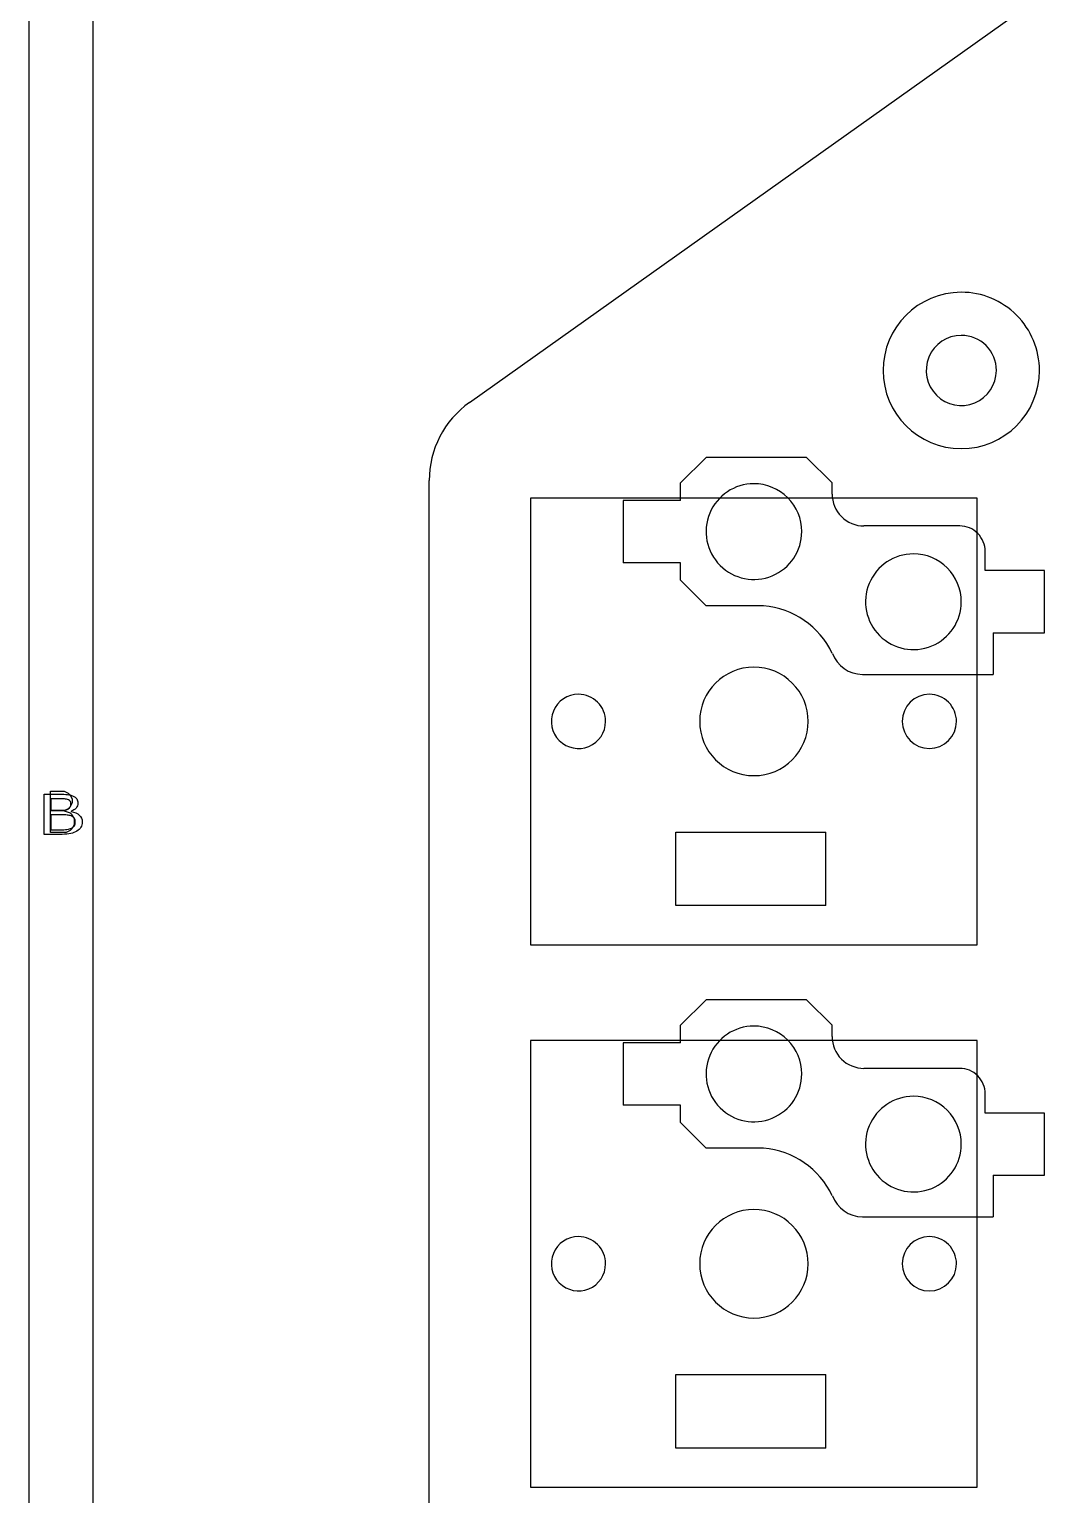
# Model space of a CAD drawing. Header units: millimetres. Extents: x 0 to 277, y 107 to 297.
# Drawn here: x 0.07 to 32.41, y 200.58 to 246.51 of the extents above; entities that cross this region are included whole.
import ezdxf

# ---------------------------------------------------------------- set-up
doc = ezdxf.new("R2010")
doc.units = ezdxf.units.MM
doc.layers.add('Layer_1', color=7, linetype='CONTINUOUS')

msp = doc.modelspace()

# ---------------------------------------------------------------- linework, layer by layer
at = {"layer": 'Layer_1', "color": 7}
for points in [[(0.075, 296.925), (277.0772, 296.925), (277.0772, 106.9178), (0.075, 106.9178)], [(0.075, 296.925), (277.0772, 296.925), (277.0772, 106.9178), (0.075, 106.9178)], [(0.075, 296.925), (277.0772, 296.925), (277.0772, 106.9178), (0.075, 106.9178)], [(2.075, 294.925), (275.0772, 294.925), (275.0772, 108.9178), (2.075, 108.9178)], [(2.075, 294.925), (275.0772, 294.925), (275.0772, 108.9178), (2.075, 108.9178)], [(2.075, 294.925), (275.0772, 294.925), (275.0772, 108.9178), (2.075, 108.9178)], [(29.289401, 238.265602)], [(29.289401, 236.915602)], [(29.289401, 236.915602)], [(29.289401, 236.915602)], [(22.789401, 232.265599)], [(22.789401, 232.265599)], [(22.789401, 232.265599)], [(15.7894, 217.8156), (29.7894, 217.8156), (29.7894, 231.8156), (15.7894, 231.8156)], [(27.789401, 230.065602)], [(27.789401, 230.065602)], [(27.789401, 230.065602)], [(22.789401, 226.515602)], [(22.789401, 226.515602)], [(22.789401, 226.515602)], [(17.289399, 225.665602)], [(17.289399, 225.665602)], [(17.289399, 225.665602)], [(28.289401, 225.665602)], [(28.289401, 225.665602)], [(28.289401, 225.665602)], [(1.380638, 222.230479)], [(1.380638, 222.230479)], [(1.380638, 222.230479)], [(1.515419, 221.655874)], [(1.515419, 221.655874)], [(1.515419, 221.655874)], [(1.734043, 221.662582)], [(1.734043, 221.662582)], [(1.734043, 221.662582)], [(22.789401, 215.265599)], [(22.789401, 215.265599)], [(22.789401, 215.265599)], [(15.7894, 200.8156), (29.7894, 200.8156), (29.7894, 214.8156), (15.7894, 214.8156)], [(27.789401, 213.065602)], [(27.789401, 213.065602)], [(27.789401, 213.065602)], [(22.789401, 209.515602)], [(22.789401, 209.515602)], [(22.789401, 209.515602)], [(17.289399, 208.665602)], [(17.289399, 208.665602)], [(17.289399, 208.665602)], [(28.289401, 208.665602)], [(28.289401, 208.665602)], [(28.289401, 208.665602)]]:
    msp.add_lwpolyline(points, close=True, dxfattribs=at)
for points in [[(13.8738, 234.8111), (31.382, 247.2511)], [(21.2894, 233.0906), (20.4894, 232.2906)], [(24.4394, 233.0906), (21.2894, 233.0906)], [(24.4394, 233.0906), (25.2394, 232.2906)], [(12.6114, 183.3901), (12.6114, 232.3655)], [(20.4894, 231.7406), (20.4894, 232.2906)], [(25.2394, 231.9406), (25.2394, 232.2906)], [(18.6854, 231.7406), (18.6854, 229.7906)], [(20.4894, 231.7406), (18.6854, 231.7406)], [(29.2394, 230.9406), (26.2394, 230.9406)], [(30.0394, 229.5406), (30.0394, 230.1406)], [(20.4894, 229.7906), (18.6854, 229.7906)], [(20.4894, 229.2406), (20.4894, 229.7906)], [(20.4894, 229.2406), (21.2894, 228.4406)], [(31.8934, 229.5406), (30.0394, 229.5406)], [(31.8934, 227.5906), (31.8934, 229.5406)], [(23.0894, 228.4406), (21.2894, 228.4406)], [(30.2934, 227.5906), (30.2934, 226.9906)], [(30.2934, 227.5906), (31.8934, 227.5906)], [(30.2934, 226.9906), (30.2934, 226.2906)], [(26.1894, 226.2906), (30.2934, 226.2906)], [(1.102595, 221.274992), (0.542253, 221.274992), (0.542253, 222.53519), (1.010265, 222.53519)], [(1.102595, 221.274992), (0.542253, 221.274992), (0.542253, 222.53519), (1.010265, 222.53519)], [(1.102595, 221.274992), (0.542253, 221.274992), (0.542253, 222.53519), (1.010265, 222.53519)], [(1.1679, 222.0123), (1.3536, 221.9504), (1.4155, 221.8885), (1.4774, 221.7647), (1.4774, 221.579), (1.4155, 221.4552), (1.3536, 221.3933), (1.2298, 221.3314), (0.7345, 221.3314), (0.7345, 222.6314), (1.1679, 222.6314), (1.2917, 222.5695), (1.3536, 222.5076), (1.4155, 222.3838), (1.4155, 222.26), (1.3536, 222.1362), (1.2917, 222.0743), (1.1679, 222.0123), (0.7345, 222.0123)], [(1.1679, 222.0123), (1.3536, 221.9504), (1.4155, 221.8885), (1.4774, 221.7647), (1.4774, 221.579), (1.4155, 221.4552), (1.3536, 221.3933), (1.2298, 221.3314), (0.7345, 221.3314), (0.7345, 222.6314), (1.1679, 222.6314), (1.2917, 222.5695), (1.3536, 222.5076), (1.4155, 222.3838), (1.4155, 222.26), (1.3536, 222.1362), (1.2917, 222.0743), (1.1679, 222.0123), (0.7345, 222.0123)], [(1.1679, 222.0123), (1.3536, 221.9504), (1.4155, 221.8885), (1.4774, 221.7647), (1.4774, 221.579), (1.4155, 221.4552), (1.3536, 221.3933), (1.2298, 221.3314), (0.7345, 221.3314), (0.7345, 222.6314), (1.1679, 222.6314), (1.2917, 222.5695), (1.3536, 222.5076), (1.4155, 222.3838), (1.4155, 222.26), (1.3536, 222.1362), (1.2917, 222.0743), (1.1679, 222.0123), (0.7345, 222.0123)], [(1.00284, 222.392144), (0.752384, 222.392144), (0.752384, 222.028219), (1.024065, 222.028219)], [(1.00284, 222.392144), (0.752384, 222.392144), (0.752384, 222.028219), (1.024065, 222.028219)], [(1.00284, 222.392144), (0.752384, 222.392144), (0.752384, 222.028219), (1.024065, 222.028219)], [(1.082433, 221.886927), (0.752383, 221.886927), (0.752383, 221.418056), (1.030431, 221.418056)], [(1.082433, 221.886927), (0.752383, 221.886927), (0.752383, 221.418056), (1.030431, 221.418056)], [(1.082433, 221.886927), (0.752383, 221.886927), (0.752383, 221.418056), (1.030431, 221.418056)], [(1.389135, 221.998608), (1.389135, 221.991808)], [(1.389135, 221.998608), (1.389135, 221.991808)], [(1.389135, 221.998608), (1.389135, 221.991808)], [(20.3394, 221.3406), (25.0394, 221.3406)], [(20.3394, 219.0406), (20.3394, 221.3406)], [(25.0394, 219.0406), (25.0394, 221.3406)], [(25.0394, 219.0406), (20.3394, 219.0406)], [(21.2894, 216.0906), (20.4894, 215.2906)], [(24.4394, 216.0906), (21.2894, 216.0906)], [(24.4394, 216.0906), (25.2394, 215.2906)], [(20.4894, 214.7406), (20.4894, 215.2906)], [(25.2394, 214.9406), (25.2394, 215.2906)], [(18.6854, 214.7406), (18.6854, 212.7906)], [(20.4894, 214.7406), (18.6854, 214.7406)], [(29.2394, 213.9406), (26.2394, 213.9406)], [(30.0394, 212.5406), (30.0394, 213.1406)], [(20.4894, 212.7906), (18.6854, 212.7906)], [(20.4894, 212.2406), (20.4894, 212.7906)], [(20.4894, 212.2406), (21.2894, 211.4406)], [(31.8934, 212.5406), (30.0394, 212.5406)], [(31.8934, 210.5906), (31.8934, 212.5406)], [(23.0894, 211.4406), (21.2894, 211.4406)], [(30.2934, 210.5906), (30.2934, 209.9906)], [(30.2934, 210.5906), (31.8934, 210.5906)], [(30.2934, 209.9906), (30.2934, 209.2906)], [(26.1894, 209.2906), (30.2934, 209.2906)], [(20.3394, 204.3406), (25.0394, 204.3406)], [(20.3394, 202.0406), (20.3394, 204.3406)], [(25.0394, 202.0406), (25.0394, 204.3406)], [(25.0394, 202.0406), (20.3394, 202.0406)]]:
    msp.add_lwpolyline(points, dxfattribs=at)
for points in [[(29.289401, 238.265602), (27.936303, 238.265602), (26.839401, 237.1687), (26.839401, 235.815602)], [(31.021813, 237.548014), (30.562348, 238.007478), (29.939181, 238.265602), (29.289401, 238.265602)], [(31.739401, 235.815602), (31.739401, 236.465382), (31.481277, 237.088549), (31.021813, 237.548014)], [(29.289401, 236.915602), (28.844493, 236.915602), (28.443393, 236.647596), (28.273134, 236.236554)], [(29.289401, 236.915602), (28.844493, 236.915602), (28.443393, 236.647596), (28.273134, 236.236554)], [(29.289401, 236.915602), (28.844493, 236.915602), (28.443393, 236.647596), (28.273134, 236.236554)], [(30.067218, 236.593419), (29.860928, 236.799709), (29.581139, 236.915602), (29.289401, 236.915602)], [(30.067218, 236.593419), (29.860928, 236.799709), (29.581139, 236.915602), (29.289401, 236.915602)], [(30.067218, 236.593419), (29.860928, 236.799709), (29.581139, 236.915602), (29.289401, 236.915602)], [(30.389401, 235.815602), (30.389401, 236.10734), (30.273508, 236.387129), (30.067218, 236.593419)], [(30.389401, 235.815602), (30.389401, 236.10734), (30.273508, 236.387129), (30.067218, 236.593419)], [(30.389401, 235.815602), (30.389401, 236.10734), (30.273508, 236.387129), (30.067218, 236.593419)], [(28.273134, 236.236554), (28.102874, 235.825512), (28.196986, 235.352382), (28.511584, 235.037785)], [(28.273134, 236.236554), (28.102874, 235.825512), (28.196986, 235.352382), (28.511584, 235.037785)], [(28.273134, 236.236554), (28.102874, 235.825512), (28.196986, 235.352382), (28.511584, 235.037785)], [(26.839401, 235.815602), (26.839401, 234.462504), (27.936303, 233.365602), (29.289401, 233.365602)], [(29.289401, 233.365602), (30.642499, 233.365602), (31.739401, 234.462504), (31.739401, 235.815602)], [(29.710353, 234.799335), (30.121395, 234.969594), (30.389401, 235.370694), (30.389401, 235.815602)], [(29.710353, 234.799335), (30.121395, 234.969594), (30.389401, 235.370694), (30.389401, 235.815602)], [(29.710353, 234.799335), (30.121395, 234.969594), (30.389401, 235.370694), (30.389401, 235.815602)], [(13.8738, 234.8111), (13.081832, 234.248397), (12.611386, 233.337018), (12.6114, 232.3655)], [(28.511584, 235.037785), (28.826181, 234.723187), (29.299311, 234.629075), (29.710353, 234.799335)], [(28.511584, 235.037785), (28.826181, 234.723187), (29.299311, 234.629075), (29.710353, 234.799335)], [(28.511584, 235.037785), (28.826181, 234.723187), (29.299311, 234.629075), (29.710353, 234.799335)], [(22.789401, 232.265599), (22.182708, 232.265599), (21.635753, 231.900136), (21.403582, 231.339624)], [(22.789401, 232.265599), (22.182708, 232.265599), (21.635753, 231.900136), (21.403582, 231.339624)], [(22.789401, 232.265599), (22.182708, 232.265599), (21.635753, 231.900136), (21.403582, 231.339624)], [(23.850061, 231.826259), (23.568757, 232.107564), (23.187226, 232.265599), (22.789401, 232.265599)], [(23.850061, 231.826259), (23.568757, 232.107564), (23.187226, 232.265599), (22.789401, 232.265599)], [(23.850061, 231.826259), (23.568757, 232.107564), (23.187226, 232.265599), (22.789401, 232.265599)], [(24.289401, 230.765599), (24.289401, 231.163424), (24.131366, 231.544955), (23.850061, 231.826259)], [(24.289401, 230.765599), (24.289401, 231.163424), (24.131366, 231.544955), (23.850061, 231.826259)], [(24.289401, 230.765599), (24.289401, 231.163424), (24.131366, 231.544955), (23.850061, 231.826259)], [(25.2394, 231.9406), (25.2394, 231.675384), (25.344757, 231.42103), (25.532293, 231.233493)], [(21.403582, 231.339624), (21.17141, 230.779113), (21.299744, 230.133936), (21.728741, 229.704939)], [(21.403582, 231.339624), (21.17141, 230.779113), (21.299744, 230.133936), (21.728741, 229.704939)], [(21.403582, 231.339624), (21.17141, 230.779113), (21.299744, 230.133936), (21.728741, 229.704939)], [(25.532293, 231.233493), (25.71983, 231.045957), (25.974184, 230.9406), (26.2394, 230.9406)], [(23.363426, 229.37978), (23.923938, 229.611951), (24.289401, 230.158906), (24.289401, 230.765599)], [(23.363426, 229.37978), (23.923938, 229.611951), (24.289401, 230.158906), (24.289401, 230.765599)], [(23.363426, 229.37978), (23.923938, 229.611951), (24.289401, 230.158906), (24.289401, 230.765599)], [(29.805085, 230.706285), (29.655056, 230.856315), (29.451573, 230.9406), (29.2394, 230.9406)], [(30.0394, 230.1406), (30.0394, 230.352773), (29.955115, 230.556256), (29.805085, 230.706285)], [(21.728741, 229.704939), (22.157738, 229.275942), (22.802915, 229.147608), (23.363426, 229.37978)], [(21.728741, 229.704939), (22.157738, 229.275942), (22.802915, 229.147608), (23.363426, 229.37978)], [(21.728741, 229.704939), (22.157738, 229.275942), (22.802915, 229.147608), (23.363426, 229.37978)], [(27.789401, 230.065602), (27.182708, 230.065602), (26.635753, 229.700139), (26.403582, 229.139627)], [(27.789401, 230.065602), (27.182708, 230.065602), (26.635753, 229.700139), (26.403582, 229.139627)], [(27.789401, 230.065602), (27.182708, 230.065602), (26.635753, 229.700139), (26.403582, 229.139627)], [(28.850061, 229.626262), (28.568757, 229.907567), (28.187226, 230.065602), (27.789401, 230.065602)], [(28.850061, 229.626262), (28.568757, 229.907567), (28.187226, 230.065602), (27.789401, 230.065602)], [(28.850061, 229.626262), (28.568757, 229.907567), (28.187226, 230.065602), (27.789401, 230.065602)], [(29.289401, 228.565602), (29.289401, 228.963427), (29.131366, 229.344958), (28.850061, 229.626262)], [(29.289401, 228.565602), (29.289401, 228.963427), (29.131366, 229.344958), (28.850061, 229.626262)], [(29.289401, 228.565602), (29.289401, 228.963427), (29.131366, 229.344958), (28.850061, 229.626262)], [(26.403582, 229.139627), (26.17141, 228.579116), (26.299744, 227.933939), (26.728741, 227.504942)], [(26.403582, 229.139627), (26.17141, 228.579116), (26.299744, 227.933939), (26.728741, 227.504942)], [(26.403582, 229.139627), (26.17141, 228.579116), (26.299744, 227.933939), (26.728741, 227.504942)], [(25.2448, 226.9486), (24.843773, 227.794688), (24.02251, 228.363179), (23.0894, 228.4406)], [(28.363426, 227.179783), (28.923938, 227.411954), (29.289401, 227.958909), (29.289401, 228.565602)], [(28.363426, 227.179783), (28.923938, 227.411954), (29.289401, 227.958909), (29.289401, 228.565602)], [(28.363426, 227.179783), (28.923938, 227.411954), (29.289401, 227.958909), (29.289401, 228.565602)], [(26.728741, 227.504942), (27.157738, 227.075945), (27.802915, 226.947611), (28.363426, 227.179783)], [(26.728741, 227.504942), (27.157738, 227.075945), (27.802915, 226.947611), (28.363426, 227.179783)], [(26.728741, 227.504942), (27.157738, 227.075945), (27.802915, 226.947611), (28.363426, 227.179783)], [(25.2497, 226.9486), (25.393479, 226.553544), (25.768994, 226.2906), (26.1894, 226.2906)], [(22.789401, 226.515602), (21.850517, 226.515602), (21.089401, 225.754486), (21.089401, 224.815602)], [(22.789401, 226.515602), (21.850517, 226.515602), (21.089401, 225.754486), (21.089401, 224.815602)], [(22.789401, 226.515602), (21.850517, 226.515602), (21.089401, 225.754486), (21.089401, 224.815602)], [(23.991483, 226.017684), (23.672671, 226.336495), (23.240269, 226.515602), (22.789401, 226.515602)], [(23.991483, 226.017684), (23.672671, 226.336495), (23.240269, 226.515602), (22.789401, 226.515602)], [(23.991483, 226.017684), (23.672671, 226.336495), (23.240269, 226.515602), (22.789401, 226.515602)], [(24.489401, 224.815602), (24.489401, 225.26647), (24.310294, 225.698872), (23.991483, 226.017684)], [(24.489401, 224.815602), (24.489401, 225.26647), (24.310294, 225.698872), (23.991483, 226.017684)], [(24.489401, 224.815602), (24.489401, 225.26647), (24.310294, 225.698872), (23.991483, 226.017684)], [(17.289399, 225.665602), (16.945606, 225.665602), (16.635665, 225.458506), (16.504101, 225.140883)], [(17.289399, 225.665602), (16.945606, 225.665602), (16.635665, 225.458506), (16.504101, 225.140883)], [(17.289399, 225.665602), (16.945606, 225.665602), (16.635665, 225.458506), (16.504101, 225.140883)], [(17.89044, 225.416643), (17.731034, 225.576049), (17.514833, 225.665602), (17.289399, 225.665602)], [(17.89044, 225.416643), (17.731034, 225.576049), (17.514833, 225.665602), (17.289399, 225.665602)], [(17.89044, 225.416643), (17.731034, 225.576049), (17.514833, 225.665602), (17.289399, 225.665602)], [(28.289401, 225.665602), (27.819959, 225.665602), (27.439401, 225.285044), (27.439401, 224.815602)], [(28.289401, 225.665602), (27.819959, 225.665602), (27.439401, 225.285044), (27.439401, 224.815602)], [(28.289401, 225.665602), (27.819959, 225.665602), (27.439401, 225.285044), (27.439401, 224.815602)], [(28.890442, 225.416643), (28.731036, 225.576049), (28.514835, 225.665602), (28.289401, 225.665602)], [(28.890442, 225.416643), (28.731036, 225.576049), (28.514835, 225.665602), (28.289401, 225.665602)], [(28.890442, 225.416643), (28.731036, 225.576049), (28.514835, 225.665602), (28.289401, 225.665602)], [(16.504101, 225.140883), (16.372538, 224.82326), (16.44526, 224.45766), (16.688358, 224.214561)], [(16.504101, 225.140883), (16.372538, 224.82326), (16.44526, 224.45766), (16.688358, 224.214561)], [(16.504101, 225.140883), (16.372538, 224.82326), (16.44526, 224.45766), (16.688358, 224.214561)], [(18.139399, 224.815602), (18.139399, 225.041036), (18.049846, 225.257237), (17.89044, 225.416643)], [(18.139399, 224.815602), (18.139399, 225.041036), (18.049846, 225.257237), (17.89044, 225.416643)], [(18.139399, 224.815602), (18.139399, 225.041036), (18.049846, 225.257237), (17.89044, 225.416643)], [(29.139401, 224.815602), (29.139401, 225.041036), (29.049848, 225.257237), (28.890442, 225.416643)], [(29.139401, 224.815602), (29.139401, 225.041036), (29.049848, 225.257237), (28.890442, 225.416643)], [(29.139401, 224.815602), (29.139401, 225.041036), (29.049848, 225.257237), (28.890442, 225.416643)], [(17.61468, 224.030304), (17.932303, 224.161868), (18.139399, 224.471809), (18.139399, 224.815602)], [(17.61468, 224.030304), (17.932303, 224.161868), (18.139399, 224.471809), (18.139399, 224.815602)], [(17.61468, 224.030304), (17.932303, 224.161868), (18.139399, 224.471809), (18.139399, 224.815602)], [(21.089401, 224.815602), (21.089401, 223.876718), (21.850517, 223.115602), (22.789401, 223.115602)], [(21.089401, 224.815602), (21.089401, 223.876718), (21.850517, 223.115602), (22.789401, 223.115602)], [(21.089401, 224.815602), (21.089401, 223.876718), (21.850517, 223.115602), (22.789401, 223.115602)], [(22.789401, 223.115602), (23.728285, 223.115602), (24.489401, 223.876718), (24.489401, 224.815602)], [(22.789401, 223.115602), (23.728285, 223.115602), (24.489401, 223.876718), (24.489401, 224.815602)], [(22.789401, 223.115602), (23.728285, 223.115602), (24.489401, 223.876718), (24.489401, 224.815602)], [(27.439401, 224.815602), (27.439401, 224.34616), (27.819959, 223.965602), (28.289401, 223.965602)], [(27.439401, 224.815602), (27.439401, 224.34616), (27.819959, 223.965602), (28.289401, 223.965602)], [(27.439401, 224.815602), (27.439401, 224.34616), (27.819959, 223.965602), (28.289401, 223.965602)], [(28.289401, 223.965602), (28.758843, 223.965602), (29.139401, 224.34616), (29.139401, 224.815602)], [(28.289401, 223.965602), (28.758843, 223.965602), (29.139401, 224.34616), (29.139401, 224.815602)], [(28.289401, 223.965602), (28.758843, 223.965602), (29.139401, 224.34616), (29.139401, 224.815602)], [(16.688358, 224.214561), (16.931457, 223.971463), (17.297057, 223.898741), (17.61468, 224.030304)], [(16.688358, 224.214561), (16.931457, 223.971463), (17.297057, 223.898741), (17.61468, 224.030304)], [(16.688358, 224.214561), (16.931457, 223.971463), (17.297057, 223.898741), (17.61468, 224.030304)], [(1.179008, 222.386244), (1.131608, 222.390177), (1.072885, 222.392144), (1.00284, 222.392144)], [(1.179008, 222.386244), (1.131608, 222.390177), (1.072885, 222.392144), (1.00284, 222.392144)], [(1.179008, 222.386244), (1.131608, 222.390177), (1.072885, 222.392144), (1.00284, 222.392144)], [(1.010265, 222.53519), (1.125588, 222.53519), (1.211904, 222.531803), (1.269211, 222.52503)], [(1.010265, 222.53519), (1.125588, 222.53519), (1.211904, 222.531803), (1.269211, 222.52503)], [(1.010265, 222.53519), (1.125588, 222.53519), (1.211904, 222.531803), (1.269211, 222.52503)], [(1.299991, 222.358314), (1.266738, 222.373547), (1.22641, 222.382857), (1.179008, 222.386244)], [(1.299991, 222.358314), (1.266738, 222.373547), (1.22641, 222.382857), (1.179008, 222.386244)], [(1.299991, 222.358314), (1.266738, 222.373547), (1.22641, 222.382857), (1.179008, 222.386244)], [(1.269211, 222.52503), (1.326518, 222.518257), (1.381349, 222.50415), (1.433706, 222.48271)], [(1.269211, 222.52503), (1.326518, 222.518257), (1.381349, 222.50415), (1.433706, 222.48271)], [(1.269211, 222.52503), (1.326518, 222.518257), (1.381349, 222.50415), (1.433706, 222.48271)], [(1.361541, 222.307534), (1.348808, 222.328407), (1.328291, 222.345334), (1.299991, 222.358314)], [(1.361541, 222.307534), (1.348808, 222.328407), (1.328291, 222.345334), (1.299991, 222.358314)], [(1.361541, 222.307534), (1.348808, 222.328407), (1.328291, 222.345334), (1.299991, 222.358314)], [(1.380641, 222.230514), (1.380641, 222.260981), (1.374274, 222.286654), (1.361541, 222.307534)], [(1.380641, 222.230514), (1.380641, 222.260981), (1.374274, 222.286654), (1.361541, 222.307534)], [(1.380641, 222.230514), (1.380641, 222.260981), (1.374274, 222.286654), (1.361541, 222.307534)], [(1.433706, 222.48271), (1.491719, 222.45845), (1.533816, 222.427137), (1.559995, 222.38877)], [(1.433706, 222.48271), (1.491719, 222.45845), (1.533816, 222.427137), (1.559995, 222.38877)], [(1.433706, 222.48271), (1.491719, 222.45845), (1.533816, 222.427137), (1.559995, 222.38877)], [(1.559995, 222.38877), (1.586175, 222.350963), (1.599265, 222.305543), (1.599265, 222.25251)], [(1.559995, 222.38877), (1.586175, 222.350963), (1.599265, 222.305543), (1.599265, 222.25251)], [(1.559995, 222.38877), (1.586175, 222.350963), (1.599265, 222.305543), (1.599265, 222.25251)], [(1.024065, 222.028219), (1.089865, 222.028219), (1.14222, 222.030752), (1.18113, 222.035819)], [(1.024065, 222.028219), (1.089865, 222.028219), (1.14222, 222.030752), (1.18113, 222.035819)], [(1.024065, 222.028219), (1.089865, 222.028219), (1.14222, 222.030752), (1.18113, 222.035819)], [(1.258601, 221.880127), (1.210488, 221.88466), (1.151765, 221.886927), (1.082433, 221.886927)], [(1.258601, 221.880127), (1.210488, 221.88466), (1.151765, 221.886927), (1.082433, 221.886927)], [(1.258601, 221.880127), (1.210488, 221.88466), (1.151765, 221.886927), (1.082433, 221.886927)], [(1.18113, 222.035819), (1.220043, 222.041486), (1.256126, 222.052769), (1.289378, 222.069669)], [(1.18113, 222.035819), (1.220043, 222.041486), (1.256126, 222.052769), (1.289378, 222.069669)], [(1.18113, 222.035819), (1.220043, 222.041486), (1.256126, 222.052769), (1.289378, 222.069669)], [(1.382767, 221.853047), (1.348807, 221.867154), (1.307418, 221.87618), (1.258601, 221.880127)], [(1.382767, 221.853047), (1.348807, 221.867154), (1.307418, 221.87618), (1.258601, 221.880127)], [(1.382767, 221.853047), (1.348807, 221.867154), (1.307418, 221.87618), (1.258601, 221.880127)], [(1.289378, 222.069669), (1.322631, 222.086596), (1.345978, 222.108319), (1.359418, 222.134839)], [(1.289378, 222.069669), (1.322631, 222.086596), (1.345978, 222.108319), (1.359418, 222.134839)], [(1.289378, 222.069669), (1.322631, 222.086596), (1.345978, 222.108319), (1.359418, 222.134839)], [(1.359418, 222.134839), (1.373565, 222.161919), (1.380638, 222.193799), (1.380638, 222.230479)], [(1.359418, 222.134839), (1.373565, 222.161919), (1.380638, 222.193799), (1.380638, 222.230479)], [(1.359418, 222.134839), (1.373565, 222.161919), (1.380638, 222.193799), (1.380638, 222.230479)], [(1.48677, 221.776877), (1.46767, 221.806784), (1.433002, 221.832174), (1.382767, 221.853047)], [(1.48677, 221.776877), (1.46767, 221.806784), (1.433002, 221.832174), (1.382767, 221.853047)], [(1.48677, 221.776877), (1.46767, 221.806784), (1.433002, 221.832174), (1.382767, 221.853047)], [(1.541955, 222.099323), (1.503748, 222.05757), (1.452808, 222.023998), (1.389135, 221.998608)], [(1.541955, 222.099323), (1.503748, 222.05757), (1.452808, 222.023998), (1.389135, 221.998608)], [(1.541955, 222.099323), (1.503748, 222.05757), (1.452808, 222.023998), (1.389135, 221.998608)], [(1.389135, 221.991808), (1.495968, 221.974315), (1.58016, 221.936794), (1.641713, 221.879245)], [(1.389135, 221.991808), (1.495968, 221.974315), (1.58016, 221.936794), (1.641713, 221.879245)], [(1.389135, 221.991808), (1.495968, 221.974315), (1.58016, 221.936794), (1.641713, 221.879245)], [(1.599265, 222.25251), (1.599265, 222.192703), (1.580162, 222.141641), (1.541955, 222.099323)], [(1.599265, 222.25251), (1.599265, 222.192703), (1.580162, 222.141641), (1.541955, 222.099323)], [(1.599265, 222.25251), (1.599265, 222.192703), (1.580162, 222.141641), (1.541955, 222.099323)], [(1.641713, 221.879245), (1.703266, 221.822258), (1.734043, 221.750037), (1.734043, 221.662582)], [(1.641713, 221.879245), (1.703266, 221.822258), (1.734043, 221.750037), (1.734043, 221.662582)], [(1.641713, 221.879245), (1.703266, 221.822258), (1.734043, 221.750037), (1.734043, 221.662582)], [(1.030431, 221.418056), (1.122406, 221.418056), (1.197755, 221.421723), (1.256478, 221.429056)], [(1.030431, 221.418056), (1.122406, 221.418056), (1.197755, 221.421723), (1.256478, 221.429056)], [(1.030431, 221.418056), (1.122406, 221.418056), (1.197755, 221.421723), (1.256478, 221.429056)], [(1.256478, 221.429056), (1.315198, 221.436956), (1.363308, 221.451063), (1.400809, 221.471376)], [(1.256478, 221.429056), (1.315198, 221.436956), (1.363308, 221.451063), (1.400809, 221.471376)], [(1.256478, 221.429056), (1.315198, 221.436956), (1.363308, 221.451063), (1.400809, 221.471376)], [(1.400809, 221.471376), (1.440429, 221.493383), (1.469436, 221.518489), (1.487829, 221.546696)], [(1.400809, 221.471376), (1.440429, 221.493383), (1.469436, 221.518489), (1.487829, 221.546696)], [(1.400809, 221.471376), (1.440429, 221.493383), (1.469436, 221.518489), (1.487829, 221.546696)], [(1.51542, 221.655851), (1.51542, 221.706631), (1.50587, 221.746973), (1.48677, 221.776877)], [(1.51542, 221.655851), (1.51542, 221.706631), (1.50587, 221.746973), (1.48677, 221.776877)], [(1.51542, 221.655851), (1.51542, 221.706631), (1.50587, 221.746973), (1.48677, 221.776877)], [(1.487829, 221.546696), (1.506222, 221.574909), (1.515419, 221.611302), (1.515419, 221.655874)], [(1.487829, 221.546696), (1.506222, 221.574909), (1.515419, 221.611302), (1.515419, 221.655874)], [(1.487829, 221.546696), (1.506222, 221.574909), (1.515419, 221.611302), (1.515419, 221.655874)], [(1.689468, 221.496739), (1.659755, 221.448779), (1.619781, 221.409283), (1.569546, 221.378252)], [(1.689468, 221.496739), (1.659755, 221.448779), (1.619781, 221.409283), (1.569546, 221.378252)], [(1.689468, 221.496739), (1.659755, 221.448779), (1.619781, 221.409283), (1.569546, 221.378252)], [(1.734038, 221.662621), (1.734038, 221.599994), (1.719181, 221.5447), (1.689468, 221.496739)], [(1.734038, 221.662621), (1.734038, 221.599994), (1.719181, 221.5447), (1.689468, 221.496739)], [(1.734038, 221.662621), (1.734038, 221.599994), (1.719181, 221.5447), (1.689468, 221.496739)], [(1.373214, 221.298692), (1.302464, 221.282892), (1.212258, 221.274992), (1.102595, 221.274992)], [(1.373214, 221.298692), (1.302464, 221.282892), (1.212258, 221.274992), (1.102595, 221.274992)], [(1.373214, 221.298692), (1.302464, 221.282892), (1.212258, 221.274992), (1.102595, 221.274992)], [(1.569546, 221.378252), (1.510113, 221.341012), (1.444669, 221.314492), (1.373214, 221.298692)], [(1.569546, 221.378252), (1.510113, 221.341012), (1.444669, 221.314492), (1.373214, 221.298692)], [(1.569546, 221.378252), (1.510113, 221.341012), (1.444669, 221.314492), (1.373214, 221.298692)], [(22.789401, 215.265599), (22.182708, 215.265599), (21.635753, 214.900136), (21.403582, 214.339624)], [(22.789401, 215.265599), (22.182708, 215.265599), (21.635753, 214.900136), (21.403582, 214.339624)], [(22.789401, 215.265599), (22.182708, 215.265599), (21.635753, 214.900136), (21.403582, 214.339624)], [(23.850061, 214.826259), (23.568757, 215.107564), (23.187226, 215.265599), (22.789401, 215.265599)], [(23.850061, 214.826259), (23.568757, 215.107564), (23.187226, 215.265599), (22.789401, 215.265599)], [(23.850061, 214.826259), (23.568757, 215.107564), (23.187226, 215.265599), (22.789401, 215.265599)], [(24.289401, 213.765599), (24.289401, 214.163424), (24.131366, 214.544955), (23.850061, 214.826259)], [(24.289401, 213.765599), (24.289401, 214.163424), (24.131366, 214.544955), (23.850061, 214.826259)], [(24.289401, 213.765599), (24.289401, 214.163424), (24.131366, 214.544955), (23.850061, 214.826259)], [(25.2394, 214.9406), (25.2394, 214.675384), (25.344757, 214.42103), (25.532293, 214.233493)], [(21.403582, 214.339624), (21.17141, 213.779113), (21.299744, 213.133936), (21.728741, 212.704939)], [(21.403582, 214.339624), (21.17141, 213.779113), (21.299744, 213.133936), (21.728741, 212.704939)], [(21.403582, 214.339624), (21.17141, 213.779113), (21.299744, 213.133936), (21.728741, 212.704939)], [(25.532293, 214.233493), (25.71983, 214.045957), (25.974184, 213.9406), (26.2394, 213.9406)], [(23.363426, 212.37978), (23.923938, 212.611951), (24.289401, 213.158906), (24.289401, 213.765599)], [(23.363426, 212.37978), (23.923938, 212.611951), (24.289401, 213.158906), (24.289401, 213.765599)], [(23.363426, 212.37978), (23.923938, 212.611951), (24.289401, 213.158906), (24.289401, 213.765599)], [(29.805085, 213.706285), (29.655056, 213.856315), (29.451573, 213.9406), (29.2394, 213.9406)], [(30.0394, 213.1406), (30.0394, 213.352773), (29.955115, 213.556256), (29.805085, 213.706285)], [(21.728741, 212.704939), (22.157738, 212.275942), (22.802915, 212.147608), (23.363426, 212.37978)], [(21.728741, 212.704939), (22.157738, 212.275942), (22.802915, 212.147608), (23.363426, 212.37978)], [(21.728741, 212.704939), (22.157738, 212.275942), (22.802915, 212.147608), (23.363426, 212.37978)], [(27.789401, 213.065602), (27.182708, 213.065602), (26.635753, 212.700139), (26.403582, 212.139627)], [(27.789401, 213.065602), (27.182708, 213.065602), (26.635753, 212.700139), (26.403582, 212.139627)], [(27.789401, 213.065602), (27.182708, 213.065602), (26.635753, 212.700139), (26.403582, 212.139627)], [(28.850061, 212.626262), (28.568757, 212.907567), (28.187226, 213.065602), (27.789401, 213.065602)], [(28.850061, 212.626262), (28.568757, 212.907567), (28.187226, 213.065602), (27.789401, 213.065602)], [(28.850061, 212.626262), (28.568757, 212.907567), (28.187226, 213.065602), (27.789401, 213.065602)], [(29.289401, 211.565602), (29.289401, 211.963427), (29.131366, 212.344958), (28.850061, 212.626262)], [(29.289401, 211.565602), (29.289401, 211.963427), (29.131366, 212.344958), (28.850061, 212.626262)], [(29.289401, 211.565602), (29.289401, 211.963427), (29.131366, 212.344958), (28.850061, 212.626262)], [(26.403582, 212.139627), (26.17141, 211.579116), (26.299744, 210.933939), (26.728741, 210.504942)], [(26.403582, 212.139627), (26.17141, 211.579116), (26.299744, 210.933939), (26.728741, 210.504942)], [(26.403582, 212.139627), (26.17141, 211.579116), (26.299744, 210.933939), (26.728741, 210.504942)], [(25.2448, 209.9486), (24.843773, 210.794688), (24.02251, 211.363179), (23.0894, 211.4406)], [(28.363426, 210.179783), (28.923938, 210.411954), (29.289401, 210.958909), (29.289401, 211.565602)], [(28.363426, 210.179783), (28.923938, 210.411954), (29.289401, 210.958909), (29.289401, 211.565602)], [(28.363426, 210.179783), (28.923938, 210.411954), (29.289401, 210.958909), (29.289401, 211.565602)], [(26.728741, 210.504942), (27.157738, 210.075945), (27.802915, 209.947611), (28.363426, 210.179783)], [(26.728741, 210.504942), (27.157738, 210.075945), (27.802915, 209.947611), (28.363426, 210.179783)], [(26.728741, 210.504942), (27.157738, 210.075945), (27.802915, 209.947611), (28.363426, 210.179783)], [(25.2497, 209.9486), (25.393479, 209.553544), (25.768994, 209.2906), (26.1894, 209.2906)], [(22.789401, 209.515602), (21.850517, 209.515602), (21.089401, 208.754486), (21.089401, 207.815602)], [(22.789401, 209.515602), (21.850517, 209.515602), (21.089401, 208.754486), (21.089401, 207.815602)], [(22.789401, 209.515602), (21.850517, 209.515602), (21.089401, 208.754486), (21.089401, 207.815602)], [(23.991483, 209.017684), (23.672671, 209.336495), (23.240269, 209.515602), (22.789401, 209.515602)], [(23.991483, 209.017684), (23.672671, 209.336495), (23.240269, 209.515602), (22.789401, 209.515602)], [(23.991483, 209.017684), (23.672671, 209.336495), (23.240269, 209.515602), (22.789401, 209.515602)], [(24.489401, 207.815602), (24.489401, 208.26647), (24.310294, 208.698872), (23.991483, 209.017684)], [(24.489401, 207.815602), (24.489401, 208.26647), (24.310294, 208.698872), (23.991483, 209.017684)], [(24.489401, 207.815602), (24.489401, 208.26647), (24.310294, 208.698872), (23.991483, 209.017684)], [(17.289399, 208.665602), (16.945606, 208.665602), (16.635665, 208.458506), (16.504101, 208.140883)], [(17.289399, 208.665602), (16.945606, 208.665602), (16.635665, 208.458506), (16.504101, 208.140883)], [(17.289399, 208.665602), (16.945606, 208.665602), (16.635665, 208.458506), (16.504101, 208.140883)], [(17.89044, 208.416643), (17.731034, 208.576049), (17.514833, 208.665602), (17.289399, 208.665602)], [(17.89044, 208.416643), (17.731034, 208.576049), (17.514833, 208.665602), (17.289399, 208.665602)], [(17.89044, 208.416643), (17.731034, 208.576049), (17.514833, 208.665602), (17.289399, 208.665602)], [(28.289401, 208.665602), (27.819959, 208.665602), (27.439401, 208.285044), (27.439401, 207.815602)], [(28.289401, 208.665602), (27.819959, 208.665602), (27.439401, 208.285044), (27.439401, 207.815602)], [(28.289401, 208.665602), (27.819959, 208.665602), (27.439401, 208.285044), (27.439401, 207.815602)], [(28.890442, 208.416643), (28.731036, 208.576049), (28.514835, 208.665602), (28.289401, 208.665602)], [(28.890442, 208.416643), (28.731036, 208.576049), (28.514835, 208.665602), (28.289401, 208.665602)], [(28.890442, 208.416643), (28.731036, 208.576049), (28.514835, 208.665602), (28.289401, 208.665602)], [(16.504101, 208.140883), (16.372538, 207.82326), (16.44526, 207.45766), (16.688358, 207.214561)], [(16.504101, 208.140883), (16.372538, 207.82326), (16.44526, 207.45766), (16.688358, 207.214561)], [(16.504101, 208.140883), (16.372538, 207.82326), (16.44526, 207.45766), (16.688358, 207.214561)], [(18.139399, 207.815602), (18.139399, 208.041036), (18.049846, 208.257237), (17.89044, 208.416643)], [(18.139399, 207.815602), (18.139399, 208.041036), (18.049846, 208.257237), (17.89044, 208.416643)], [(18.139399, 207.815602), (18.139399, 208.041036), (18.049846, 208.257237), (17.89044, 208.416643)], [(29.139401, 207.815602), (29.139401, 208.041036), (29.049848, 208.257237), (28.890442, 208.416643)], [(29.139401, 207.815602), (29.139401, 208.041036), (29.049848, 208.257237), (28.890442, 208.416643)], [(29.139401, 207.815602), (29.139401, 208.041036), (29.049848, 208.257237), (28.890442, 208.416643)], [(17.61468, 207.030304), (17.932303, 207.161868), (18.139399, 207.471809), (18.139399, 207.815602)], [(17.61468, 207.030304), (17.932303, 207.161868), (18.139399, 207.471809), (18.139399, 207.815602)], [(17.61468, 207.030304), (17.932303, 207.161868), (18.139399, 207.471809), (18.139399, 207.815602)], [(21.089401, 207.815602), (21.089401, 206.876718), (21.850517, 206.115602), (22.789401, 206.115602)], [(21.089401, 207.815602), (21.089401, 206.876718), (21.850517, 206.115602), (22.789401, 206.115602)], [(21.089401, 207.815602), (21.089401, 206.876718), (21.850517, 206.115602), (22.789401, 206.115602)], [(22.789401, 206.115602), (23.728285, 206.115602), (24.489401, 206.876718), (24.489401, 207.815602)], [(22.789401, 206.115602), (23.728285, 206.115602), (24.489401, 206.876718), (24.489401, 207.815602)], [(22.789401, 206.115602), (23.728285, 206.115602), (24.489401, 206.876718), (24.489401, 207.815602)], [(27.439401, 207.815602), (27.439401, 207.34616), (27.819959, 206.965602), (28.289401, 206.965602)], [(27.439401, 207.815602), (27.439401, 207.34616), (27.819959, 206.965602), (28.289401, 206.965602)], [(27.439401, 207.815602), (27.439401, 207.34616), (27.819959, 206.965602), (28.289401, 206.965602)], [(28.289401, 206.965602), (28.758843, 206.965602), (29.139401, 207.34616), (29.139401, 207.815602)], [(28.289401, 206.965602), (28.758843, 206.965602), (29.139401, 207.34616), (29.139401, 207.815602)], [(28.289401, 206.965602), (28.758843, 206.965602), (29.139401, 207.34616), (29.139401, 207.815602)], [(16.688358, 207.214561), (16.931457, 206.971463), (17.297057, 206.898741), (17.61468, 207.030304)], [(16.688358, 207.214561), (16.931457, 206.971463), (17.297057, 206.898741), (17.61468, 207.030304)], [(16.688358, 207.214561), (16.931457, 206.971463), (17.297057, 206.898741), (17.61468, 207.030304)]]:
    msp.add_open_spline(points, degree=3, dxfattribs=at)

doc.saveas('drawing.dxf')
